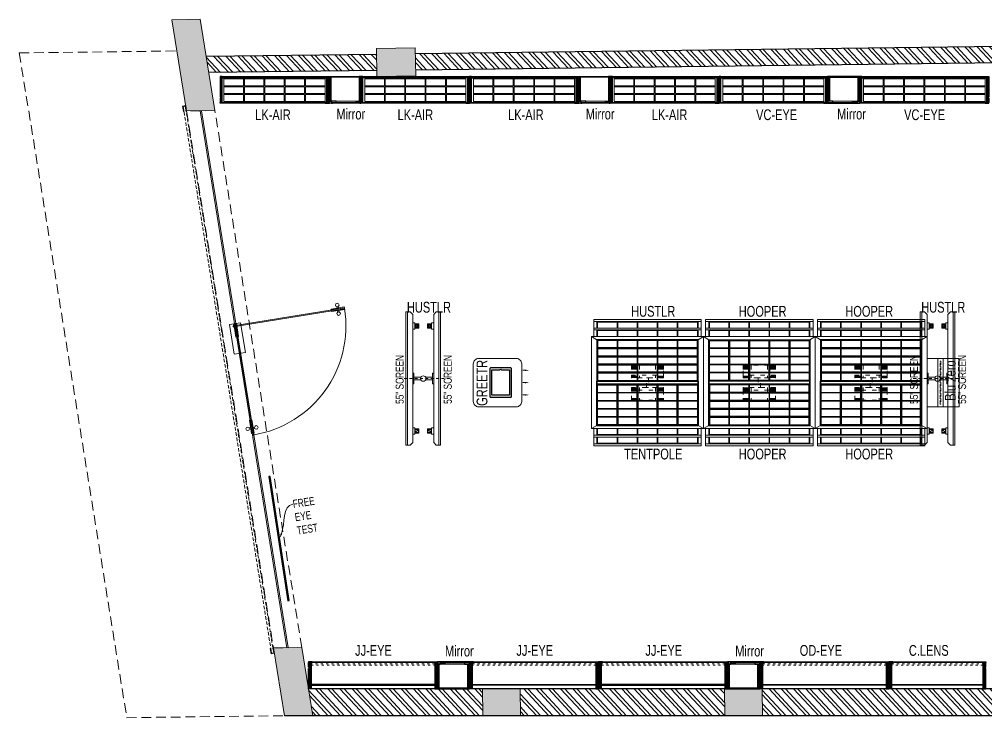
# Model space of a CAD drawing. Header units: feet. Extents: x 3470104 to 3486666, y -5473299 to -5466804.
# Drawn here: x 3470104 to 3479093, y -5473299 to -5466804 of the extents above; entities that cross this region are included whole.
import ezdxf
from ezdxf import colors
from ezdxf.entities.mleader import LeaderData, LeaderLine
from ezdxf.math import Vec2, Vec3

# ---------------------------------------------------------------- set-up
doc = ezdxf.new("R2010")
doc.units = ezdxf.units.FT
doc.header["$LTSCALE"] = 33
doc.header["$MEASUREMENT"] = 0
for name, pattern in [('a_p6_plan_L18$0$HIDDEN', [0.375, 0.25, -0.125]), ('ACAD_ISO03W100', [30, 12, -18]), ('D10_DASHED', [0.75, 0.5, -0.25]), ('DASHDOT2', [0.5, 0.25, -0.125, 0, -0.125]), ('HIDDENX2', [0.75, 0.5, -0.25])]:
    doc.linetypes.add(name, pattern=pattern)
for name, color, linetype, lineweight in [('A-Glazing', 4, 'Continuous', 20), ('A-shutter', 8, 'Continuous', 18), ('beam', 90, 'Continuous', 9), ('Column', 243, 'Continuous', 9), ('Glazing', 141, 'Continuous', 15), ('LENS-DIM', 252, 'Continuous', 5), ('LENS-FURNITURE', 13, 'Continuous', 9), ('LENS-TEXT', 31, 'Continuous', 5), ('LENS_DIMENSION', 193, 'Continuous', 0), ('LENS_TEXT', 31, 'Continuous', 5), ('LK-EQPMT', 3, 'Continuous', 18), ('LK-FF&E FLOOR', 1, 'Continuous', 9), ('LK-FF&E WALL', 1, 'Continuous', 9), ('LK-IT', 3, 'Continuous', 18), ('LN-ELEVATION-1', 81, 'Continuous', 25), ('LN-ELEVATION-2', 103, 'Continuous', 20), ('LN-ELEVATION-3', 125, 'Continuous', 18), ('LN-ELEVATION-4', 145, 'Continuous', 13), ('LN-ELEVATION-5', 167, 'Continuous', 5), ('LN-HATCH', 251, 'Continuous', 0), ('PLANO-TXT', 252, 'Continuous', 5), ('rolling shutter', 1, 'Continuous', 5)]:
    doc.layers.add(name, color=color, linetype=linetype, lineweight=lineweight)
doc.layers.add('A-WALL', color=1, linetype='Continuous')
doc.styles.add('LK TXT', font='GILC____.TTF', dxfattribs={"height": 100})
doc.styles.get("Standard").update_dxf_attribs({"font": 'GILC____.TTF'})
pattern_1 = [(313.1105193, (-2966736.33, 5457578.26), (60.7755651, 56.8937008), []), (313.1105193, (-2966737.62, 5457539.035), (60.7755651, 56.8937008), [])]
pattern_2 = [(45, (7858558.917, 3503823.203), (-4.4901280605, 4.4901280605), [])]
pattern_3 = [(45, (4209746.0415, 1706864.74), (-4.4901280605, 4.4901280605), [])]
pattern_4 = [(45, (4210046.0415, 1706864.74), (-4.4901280605, 4.4901280605), [])]
pattern_5 = [(45, (7858054.0837, 3504049.203), (-4.4901280605, 4.4901280605), [])]

# ---------------------------------------------------------------- blocks, each defined once
blk = doc.blocks.new('*U43')
at = {"layer": 'A-shutter', "color": 5, "ltscale": 10}
for points in [[(41039016.6, -1561539.2), (41039016.6, -1561544.2), (41038971.6, -1561544.2), (41038971.6, -1561564.2), (41039016.6, -1561564.2), (41039016.6, -1561569.2), (41038966.6, -1561569.2), (41038966.6, -1561539.2)], [(41044076.6, -1561539.2), (41044076.6, -1561544.2), (41044121.6, -1561544.2), (41044121.6, -1561564.2), (41044076.6, -1561564.2), (41044076.6, -1561569.2), (41044126.6, -1561569.2), (41044126.6, -1561539.2)]]:
    blk.add_lwpolyline(points, close=True, dxfattribs=at)
at = {"layer": 'A-shutter', "color": 5, "linetype": 'HIDDENX2', "ltscale": 2}
blk.add_lwpolyline([(41038971.6, -1561544.2), (41038971.6, -1561564.2), (41044121.6, -1561564.2), (41044121.6, -1561544.2)], close=True, dxfattribs=at)
blk = doc.blocks.new('A$C8114a132')
at = {"layer": 'Column'}
h = blk.add_hatch(color=8, dxfattribs=at)
h.dxf.hatch_style = 1
h.paths.add_polyline_path([(4661.8, -6164.8), (4658.7, -5914.8), (4308.6, -5914.8), (4311.7, -6164.8)])
h.paths.add_polyline_path([(6911.9, -6164.8), (6908.8, -5914.8), (6558.8, -5914.8), (6561.9, -6164.8)])
h.paths.add_polyline_path([(9902.2, -6164.8), (9899.1, -5914.8), (9549, -5914.8), (9552.2, -6164.8)])
h.paths.add_polyline_path([(9976.2, -135.9), (9973, 124.1), (9133.1, 113.7), (9136.3, -146.3)])
h.paths.add_polyline_path([(13352.4, -6164.8), (13349.3, -5914.8), (12999.3, -5914.8), (13002.4, -6164.8)])
h.paths.add_polyline_path([(16485.7, -50.2), (16482.4, 209.8), (15892.5, 197.8), (15895.8, -62.2)])
h.paths.add_polyline_path([(3686.7, -214.1), (3683.5, 45.8), (3323.5, 41.4), (3326.7, -218.6)])
h.paths.add_polyline_path([(1819, -536.6), (1681.7, 312.4), (1418.8, 309.1), (1556.1, -539.8)])
h.paths.add_polyline_path([(2729.1, -6164.8), (2626.4, -5529.8), (2363.8, -5534.9), (2465.7, -6164.8)])
at = {"layer": 'LN-HATCH'}
h = blk.add_hatch(dxfattribs=at)
h.set_pattern_fill('ANSI32', color=256, scale=222, angle=268.11052)
h.set_pattern_definition(pattern_1)
h.paths.add_polyline_path([(3326.1, -163.6), (3324.2, -13.6), (1737.6, -33.4), (1761.8, -183.1)])
h.paths.add_polyline_path([(9135.6, -91.3), (9133.7, 58.7), (3684.2, -9.2), (3686, -159.1)])
h.paths.add_polyline_path([(15895.1, -7.2), (15893.2, 142.8), (9973.7, 69.1), (9975.5, -80.9)])
h = blk.add_hatch(dxfattribs=at)
h.set_pattern_fill('ANSI32', color=256, scale=222, angle=268.11052)
h.set_pattern_definition(pattern_1)
h.paths.add_polyline_path([(4311.7, -6164.8), (4308.6, -5914.8), (2688.6, -5914.8), (2729.1, -6164.8)])
h.paths.add_polyline_path([(6561.9, -6164.8), (6558.8, -5914.8), (4658.7, -5914.8), (4661.8, -6164.8)])
h.paths.add_polyline_path([(9552.2, -6164.8), (9549, -5914.8), (6908.8, -5914.8), (6911.9, -6164.8)])
h.paths.add_polyline_path([(13002.4, -6164.8), (12999.3, -5914.8), (11567.7, -5914.8), (10742.7, -5925.1), (10742.6, -5914.8), (9899.1, -5914.8), (9902.2, -6164.8)])
h.paths.add_polyline_path([(16237.6, -205.3), (16487.5, -200.2), (16485.7, -50.2), (16235.7, -55.3)])
h.paths.add_polyline_path([(16500, -1200.1), (16250, -1205.2), (16308.6, -5914.8), (13349.3, -5914.8), (13352.4, -6164.8), (16561.8, -6164.8)])
at = {"layer": 'A-WALL'}
for p, q in [((9133.7, 58.7), (3684.2, -9.2)), ((3324.2, -13.6), (1737.6, -33.4)), ((3326.1, -163.6), (1761.8, -183.1)), ((9135.6, -91.3), (3686, -159.1)), ((16308.6, -5914.8), (2688.6, -5914.8)), ((16561.8, -6164.8), (2465.7, -6164.8))]:
    blk.add_line(p, q, dxfattribs=at)
at = {"layer": 'beam', "linetype": 'a_p6_plan_L18$0$HIDDEN', "lineweight": 5, "ltscale": 11}
for p, q in [((0, 0), (1465.9, 18.2)), ((0, 0), (999.8, -6183.1)), ((999.8, -6183.1), (2465.7, -6164.8))]:
    blk.add_line(p, q, dxfattribs=at)
blk.add_lwpolyline([(2626.4, -5529.8), (1819, -536.6), (1556.1, -539.8), (2363.8, -5534.9)], close=True, dxfattribs=at)
at = {"layer": 'Column'}
for p, q in [((1418.8, 309.1), (1681.7, 312.4)), ((1418.8, 309.1), (1556.1, -539.8)), ((1681.7, 312.4), (1819, -536.6)), ((3323.5, 41.4), (3683.5, 45.8)), ((3323.5, 41.4), (3326.7, -218.6)), ((3683.5, 45.8), (3686.7, -214.1)), ((3686.7, -214.1), (3326.7, -218.6)), ((1556.1, -539.8), (1819, -536.6)), ((2626.4, -5529.8), (2363.8, -5534.9)), ((2465.7, -6164.8), (2363.8, -5534.9)), ((2729.1, -6164.8), (2626.4, -5529.8)), ((4308.6, -5914.8), (4311.7, -6164.8)), ((4658.7, -5914.8), (4661.7, -6160.5)), ((6558.8, -5914.8), (6561.9, -6164.8)), ((6908.8, -5914.8), (6911.9, -6164.8))]:
    blk.add_line(p, q, dxfattribs=at)
at = {"layer": 'rolling shutter', "color": 2, "rotation": 279.1851896454997}
blk.add_blockref('*U43', (-5007822.2, 40761518.7), dxfattribs=at)
blk = doc.blocks.new('MIRROR')
at = {"layer": 'LN-HATCH', "ltscale": 0.5}
h = blk.add_hatch(dxfattribs=at)
h.set_pattern_fill('ANSI31', color=256, scale=2)
h.set_pattern_definition([(45, (4060433.7416, 1708720.787), (-4.4901280605, 4.4901280605), [])])
h.paths.add_polyline_path([(212.9, 101.3), (230.9, 101.3), (230.9, -127.7), (212.9, -127.7)])
h.paths.add_polyline_path([(230.9, 95.3), (494.9, 95.3), (494.9, 101.3), (230.9, 101.3)])
h.paths.add_polyline_path([(512.9, 101.3), (494.9, 101.3), (494.9, -127.7), (512.9, -127.7)])
at = {"layer": 'Defpoints'}
blk.add_lwpolyline([(512.9, 101.3), (212.9, 101.3), (212.9, -148.7), (512.9, -148.7)], close=True, dxfattribs=at)
at = {"layer": 'LN-ELEVATION-1'}
for points in [[(212.9, 101.3), (230.9, 101.3), (230.9, -127.7), (212.9, -127.7)], [(230.9, 95.3), (494.9, 95.3), (494.9, 101.3), (230.9, 101.3)], [(512.9, 101.3), (494.9, 101.3), (494.9, -127.7), (512.9, -127.7)], [(259.9, -141.7), (259.9, -127.7), (214.9, -127.7), (214.9, -148.7), (223.9, -148.7), (223.9, -147.2), (216.4, -147.2), (216.4, -141.7)], [(442.9, -141.7), (442.9, -127.7), (487.9, -127.7), (487.9, -148.7), (478.9, -148.7), (478.9, -147.2), (486.4, -147.2), (486.4, -141.7)], [(504.9, -148.7), (504.9, -147.2), (509.4, -147.2), (509.4, -129.2), (487.9, -129.2), (487.9, -127.7), (510.9, -127.7), (510.9, -148.7)]]:
    blk.add_lwpolyline(points, close=True, dxfattribs=at)
at = {"layer": 'LN-ELEVATION-2', "color": 4, "lineweight": 0}
blk.add_lwpolyline([(216.4, -141.7), (486.4, -141.7), (486.4, -147.2), (216.4, -147.2)], close=True, dxfattribs=at)
at = {"layer": 'LN-ELEVATION-2'}
blk.add_lwpolyline([(259.9, -141.7), (442.9, -141.7), (442.9, -127.7), (259.9, -127.7)], close=True, dxfattribs=at)
at = {"layer": 'LN-ELEVATION-4', "ltscale": 0.5}
blk.add_line((478.9, -148.7), (223.9, -148.7), dxfattribs=at)
blk = doc.blocks.new('VC HD 1010')
at = {"layer": 'LN-HATCH', "ltscale": 0.5}
h = blk.add_hatch(dxfattribs=at)
h.set_pattern_fill('ANSI31', color=256, scale=2)
h.set_pattern_definition([(45, (3761554.586, 1795022.936), (-4.490128061, 4.490128061), [])])
h.paths.add_polyline_path([(-505.2, 24), (-505.2, -166), (-499.2, -166), (-499.2, -176), (-505.2, -176), (-505.2, -220), (-487.2, -220), (-487.2, 24)])
h = blk.add_hatch(dxfattribs=at)
h.set_pattern_fill('ANSI31', color=256, scale=2)
h.set_pattern_definition(pattern_2)
h.paths.add_polyline_path([(504.8, 24), (504.8, -166), (498.8, -166), (498.8, -176), (504.8, -176), (504.8, -220), (486.8, -220), (486.8, 24)])
h = blk.add_hatch(dxfattribs=at)
h.set_pattern_fill('ANSI31', color=256, scale=2)
h.set_pattern_definition([(45, (7858741.917, 3503823.203), (-4.4901280605, 4.4901280605), [])])
h.paths.add_polyline_path([(-470.2, -220), (-470.2, -226), (-505.2, -226), (-505.2, -220)])
h = blk.add_hatch(dxfattribs=at)
h.set_pattern_fill('ANSI31', color=256, scale=2)
h.set_pattern_definition(pattern_2)
h.paths.add_polyline_path([(476.8, -220), (476.8, -226), (511.8, -226), (511.8, -220)])
at = {"layer": 'LN-ELEVATION-1', "ltscale": 0.5}
for points in [[(-505.2, 24), (-505.2, -166), (-499.2, -166), (-499.2, -176), (-505.2, -176), (-505.2, -220), (-487.2, -220), (-487.2, 24)], [(486.8, 12), (-487.2, 12), (-487.2, 18), (486.8, 18)], [(504.8, 24), (504.8, -166), (498.8, -166), (498.8, -176), (504.8, -176), (504.8, -220), (486.8, -220), (486.8, 24)], [(-470.2, -220), (-470.2, -226), (-505.2, -226), (-505.2, -220)], [(469.8, -220), (469.8, -226), (504.8, -226), (504.8, -220)]]:
    blk.add_lwpolyline(points, close=True, dxfattribs=at)
at = {"layer": 'LN-ELEVATION-2', "ltscale": 0.5}
blk.add_lwpolyline([(470.2, 0), (-470.2, 0), (-470.2, -208), (470.2, -208)], close=True, dxfattribs=at)
at = {"layer": 'LN-ELEVATION-3', "ltscale": 0.5}
for p, q in [((-487.2, 24), (486.8, 24)), ((-470.2, -220), (469.8, -220)), ((469.8, -226), (-470.2, -226))]:
    blk.add_line(p, q, dxfattribs=at)
for points in [[(-470.2, 0), (-288.5, 0), (-288.5, -64), (-470.2, -64)], [(-280.5, 0), (-98.8, 0), (-98.8, -64), (-280.5, -64)], [(-90.8, 0), (90.8, 0), (90.8, -64), (-90.8, -64)], [(98.8, 0), (280.5, 0), (280.5, -64), (98.8, -64)], [(288.5, 0), (470.2, 0), (470.2, -64), (288.5, -64)], [(-470.2, -136), (-288.5, -136), (-288.5, -72), (-470.2, -72)], [(-280.5, -72), (-98.8, -72), (-98.8, -136), (-280.5, -136)], [(-90.8, -72), (90.8, -72), (90.8, -136), (-90.8, -136)], [(98.8, -72), (280.5, -72), (280.5, -136), (98.8, -136)], [(288.5, -72), (470.2, -72), (470.2, -136), (288.5, -136)], [(-470.2, -144), (-288.5, -144), (-288.5, -208), (-470.2, -208)], [(-280.5, -144), (-98.8, -144), (-98.8, -208), (-280.5, -208)], [(-90.8, -144), (90.8, -144), (90.8, -208), (-90.8, -208)], [(98.8, -144), (280.5, -144), (280.5, -208), (98.8, -208)], [(288.5, -144), (470.2, -144), (470.2, -208), (288.5, -208)]]:
    blk.add_lwpolyline(points, close=True, dxfattribs=at)
blk = doc.blocks.new('JJ SH 1200')
at = {"layer": 'LN-HATCH', "ltscale": 0.5}
h = blk.add_hatch(dxfattribs=at)
h.set_pattern_fill('ANSI31', color=256, scale=2)
h.set_pattern_definition([(45, (4097187.331, 1708800.267), (-4.4901280605, 4.4901280605), [])])
h.paths.add_polyline_path([(792.1, 220), (792.1, 30), (786.1, 30), (786.1, 20), (792.1, 20), (792.1, -24), (767.1, -24), (767.1, 220)])
h.paths.add_polyline_path([(-382.9, 180), (767.1, 180), (767.1, 186), (-382.9, 186)])
h.paths.add_polyline_path([(757.1, -24), (757.1, -30), (792.1, -30), (792.1, -24)])
h.paths.add_polyline_path([(-407.9, 220), (-407.9, 30), (-401.9, 30), (-401.9, 20), (-407.9, 20), (-407.9, -24), (-382.9, -24), (-382.9, 220)])
h.paths.add_polyline_path([(-372.9, -24), (-372.9, -30), (-407.9, -30), (-407.9, -24)])
at = {"layer": 'LN-ELEVATION-1', "ltscale": 0.5}
for points in [[(-407.9, 220), (-407.9, 30), (-401.9, 30), (-401.9, 20), (-407.9, 20), (-407.9, -24), (-382.9, -24), (-382.9, 220)], [(-382.9, 180), (767.1, 180), (767.1, 186), (-382.9, 186)], [(792.1, 220), (792.1, 30), (786.1, 30), (786.1, 20), (792.1, 20), (792.1, -24), (767.1, -24), (767.1, 220)], [(-372.9, -24), (-372.9, -30), (-407.9, -30), (-407.9, -24)], [(757.1, -24), (757.1, -30), (792.1, -30), (792.1, -24)]]:
    blk.add_lwpolyline(points, close=True, dxfattribs=at)
at = {"layer": 'LN-ELEVATION-3', "ltscale": 0.5}
for p, q in [((767.1, 220), (-382.9, 220)), ((757.1, -24), (-372.9, -24)), ((-372.9, -30), (757.1, -30))]:
    blk.add_line(p, q, dxfattribs=at)
at = {"layer": 'LN-ELEVATION-4', "linetype": 'ACAD_ISO03W100', "ltscale": 0.05}
blk.add_lwpolyline([(767.1, 0), (-382.9, 0), (-382.9, -12), (767.1, -12)], close=True, dxfattribs=at)
blk = doc.blocks.new('CLENS 900')
at = {"layer": 'LN-HATCH', "ltscale": 0.5}
h = blk.add_hatch(dxfattribs=at)
h.set_pattern_fill('ANSI31', color=256, scale=50)
h.set_pattern_definition([(45, (911.795, 250), (-4.419417, 4.419417), [])])
h.paths.add_polyline_path([(0, 250), (0, 60), (6, 60), (6, 50), (0, 50), (0, 6), (25, 6), (25, 250)])
h = blk.add_hatch(dxfattribs=at)
h.set_pattern_fill('ANSI31', color=256, scale=2)
h.set_pattern_definition(pattern_4)
h.paths.add_polyline_path([(875, 210), (25, 210), (25, 216), (875, 216)])
h = blk.add_hatch(dxfattribs=at)
h.set_pattern_fill('ANSI31', color=256, scale=2)
h.set_pattern_definition(pattern_3)
h.paths.add_polyline_path([(900, 250), (900, 60), (894, 60), (894, 50), (900, 50), (900, 6), (875, 6), (875, 250)])
h = blk.add_hatch(dxfattribs=at)
h.set_pattern_fill('ANSI31', color=256, scale=2)
h.set_pattern_definition(pattern_4)
h.paths.add_polyline_path([(35, 6), (35, 0), (0, 0), (0, 6)])
h = blk.add_hatch(dxfattribs=at)
h.set_pattern_fill('ANSI31', color=256, scale=2)
h.set_pattern_definition(pattern_3)
h.paths.add_polyline_path([(865, 6), (865, 0), (900, 0), (900, 6)])
at = {"layer": 'LN-ELEVATION-1', "ltscale": 0.5}
for points in [[(0, 250), (0, 60), (6, 60), (6, 50), (0, 50), (0, 6), (25, 6), (25, 250)], [(875, 210), (25, 210), (25, 216), (875, 216)], [(900, 250), (900, 60), (894, 60), (894, 50), (900, 50), (900, 6), (875, 6), (875, 250)], [(35, 6), (35, 0), (0, 0), (0, 6)], [(865, 6), (865, 0), (900, 0), (900, 6)]]:
    blk.add_lwpolyline(points, close=True, dxfattribs=at)
at = {"layer": 'LN-ELEVATION-3', "ltscale": 0.5}
for p, q in [((25, 250), (875, 250)), ((35, 6), (865, 6)), ((865, 0), (35, 0))]:
    blk.add_line(p, q, dxfattribs=at)
at = {"layer": 'LN-ELEVATION-4', "linetype": 'ACAD_ISO03W100', "ltscale": 0.05}
blk.add_lwpolyline([(25, 30), (875, 30), (875, 18), (25, 18)], close=True, dxfattribs=at)
blk = doc.blocks.new('VC HD 1200')
at = {"layer": 'LN-HATCH', "ltscale": 0.5}
h = blk.add_hatch(dxfattribs=at)
h.set_pattern_fill('ANSI31', color=256, scale=2)
h.set_pattern_definition([(45, (3760859.753, 1795248.936), (-4.490128061, 4.490128061), [])])
h.paths.add_polyline_path([(-1200, 250), (-1200, 60), (-1194, 60), (-1194, 50), (-1200, 50), (-1200, 6), (-1182, 6), (-1182, 250)])
h = blk.add_hatch(dxfattribs=at)
h.set_pattern_fill('ANSI31', color=256, scale=2)
h.set_pattern_definition(pattern_5)
h.paths.add_polyline_path([(0, 250), (0, 60), (-6, 60), (-6, 50), (0, 50), (0, 6), (-18, 6), (-18, 250)])
h = blk.add_hatch(dxfattribs=at)
h.set_pattern_fill('ANSI31', color=256, scale=2)
h.set_pattern_definition([(45, (7858047.0837, 3504049.203), (-4.4901280605, 4.4901280605), [])])
h.paths.add_polyline_path([(-1165, 6), (-1165, 0), (-1200, 0), (-1200, 6)])
h = blk.add_hatch(dxfattribs=at)
h.set_pattern_fill('ANSI31', color=256, scale=2)
h.set_pattern_definition(pattern_5)
h.paths.add_polyline_path([(-28, 6), (-28, 0), (0, 0), (0, 6)])
at = {"layer": 'LN-ELEVATION-1', "ltscale": 0.5}
for points in [[(-1200, 250), (-1200, 60), (-1194, 60), (-1194, 50), (-1200, 50), (-1200, 6), (-1182, 6), (-1182, 250)], [(-18, 238), (-1182, 238), (-1182, 244), (-18, 244)], [(0, 250), (0, 60), (-6, 60), (-6, 50), (0, 50), (0, 6), (-18, 6), (-18, 250)], [(-1165, 6), (-1165, 0), (-1200, 0), (-1200, 6)], [(-35, 6), (-35, 0), (0, 0), (0, 6)]]:
    blk.add_lwpolyline(points, close=True, dxfattribs=at)
at = {"layer": 'LN-ELEVATION-3', "ltscale": 0.5}
for p, q in [((-1182, 250), (-18, 250)), ((-1165, 6), (-35, 6)), ((-35, 0), (-1165, 0))]:
    blk.add_line(p, q, dxfattribs=at)
for points in [[(-1165, 226), (-35, 226), (-35, 18), (-1165, 18)], [(-1165, 226), (-983.3, 226), (-983.3, 162), (-1165, 162)], [(-975.3, 226), (-793.7, 226), (-793.7, 162), (-975.3, 162)], [(-785.7, 226), (-604, 226), (-604, 162), (-785.7, 162)], [(-596, 226), (-414.3, 226), (-414.3, 162), (-596, 162)], [(-406.3, 226), (-224.7, 226), (-224.7, 162), (-406.3, 162)], [(-216.7, 226), (-35, 226), (-35, 162), (-216.7, 162)], [(-1165, 90), (-983.3, 90), (-983.3, 154), (-1165, 154)], [(-975.3, 154), (-793.7, 154), (-793.7, 90), (-975.3, 90)], [(-785.7, 154), (-604, 154), (-604, 90), (-785.7, 90)], [(-596, 154), (-414.3, 154), (-414.3, 90), (-596, 90)], [(-406.3, 154), (-224.7, 154), (-224.7, 90), (-406.3, 90)], [(-216.7, 154), (-35, 154), (-35, 90), (-216.7, 90)], [(-1165, 82), (-983.3, 82), (-983.3, 18), (-1165, 18)], [(-975.3, 82), (-793.7, 82), (-793.7, 18), (-975.3, 18)], [(-785.7, 82), (-604, 82), (-604, 18), (-785.7, 18)], [(-596, 82), (-414.3, 82), (-414.3, 18), (-596, 18)], [(-406.3, 82), (-224.7, 82), (-224.7, 18), (-406.3, 18)], [(-216.7, 82), (-35, 82), (-35, 18), (-216.7, 18)]]:
    blk.add_lwpolyline(points, close=True, dxfattribs=at)
blk = doc.blocks.new('ffgd')
at = {"layer": 'LN-ELEVATION-4', "linetype": 'ACAD_ISO03W100', "ltscale": 0.1}
blk.add_lwpolyline([(0, 47.3), (0, -41.5), (-20, -41.5), (-20, 47.3)], close=True, dxfattribs=at)
at = {"layer": 'LN-ELEVATION-5', "linetype": 'ACAD_ISO03W100', "ltscale": 0.1}
for p, q in [((-159.9, 165.7), (-159.9, 47.3)), ((-159.7, 165.7), (-159.7, 47.3)), ((-159.4, 165.7), (-159.4, 47.3)), ((-159, 165.7), (-159, 47.3)), ((-158.5, 165.7), (-158.5, 47.3)), ((-157.9, 165.7), (-157.9, 47.3)), ((-157.1, 165.7), (-157.1, 47.3)), ((-156.1, 165.7), (-156.1, 47.3)), ((-154.1, 165.7), (-154.1, 47.3)), ((-151.1, 165.7), (-151.1, 47.3)), ((-146.1, 165.7), (-146.1, 47.3)), ((-141.1, 165.7), (-141.1, 47.3)), ((-135.1, 165.7), (-135.1, 47.3)), ((-128.1, 165.7), (-128.1, 47.3)), ((-120.1, 165.7), (-120.1, 47.3)), ((-111.1, 165.7), (-111.1, 47.3)), ((-102.1, 165.7), (-102.1, 47.3)), ((-85, 165.7), (-85, 47.3)), ((65, 165.7), (65, 47.3)), ((82.1, 165.7), (82.1, 47.3)), ((91.1, 165.7), (91.1, 47.3)), ((100.1, 165.7), (100.1, 47.3)), ((108.1, 165.7), (108.1, 47.3)), ((115.1, 165.7), (115.1, 47.3)), ((121.1, 165.7), (121.1, 47.3)), ((126.1, 165.7), (126.1, 47.3)), ((131.1, 165.7), (131.1, 47.3)), ((134.1, 165.7), (134.1, 47.3)), ((136.1, 165.7), (136.1, 47.3)), ((137.1, 165.7), (137.1, 47.3)), ((137.9, 165.7), (137.9, 47.3)), ((138.5, 165.7), (138.5, 47.3)), ((139, 165.7), (139, 47.3)), ((139.4, 165.7), (139.4, 47.3)), ((139.7, 165.7), (139.7, 47.3)), ((139.9, 165.7), (139.9, 47.3)), ((-159.9, -41.5), (-159.9, -159.9)), ((-159.7, -41.5), (-159.7, -159.9)), ((-159.4, -41.5), (-159.4, -159.9)), ((-159, -41.5), (-159, -159.9)), ((-158.5, -41.5), (-158.5, -159.9)), ((-157.9, -41.5), (-157.9, -159.9)), ((-157.1, -41.5), (-157.1, -159.9)), ((-156.1, -41.5), (-156.1, -159.9)), ((-154.1, -41.5), (-154.1, -159.9)), ((-151.1, -41.5), (-151.1, -159.9)), ((-146.1, -41.5), (-146.1, -159.9)), ((-141.1, -41.5), (-141.1, -159.9)), ((-135.1, -41.5), (-135.1, -159.9)), ((-128.1, -41.5), (-128.1, -159.9)), ((-120.1, -41.5), (-120.1, -159.9)), ((-111.1, -41.5), (-111.1, -159.9)), ((-102.1, -41.5), (-102.1, -159.9)), ((-85, -41.5), (-85, -159.9)), ((65, -41.5), (65, -159.9)), ((82.1, -41.5), (82.1, -159.9)), ((91.1, -41.5), (91.1, -159.9)), ((100.1, -41.5), (100.1, -159.9)), ((108.1, -41.5), (108.1, -159.9)), ((115.1, -41.5), (115.1, -159.9)), ((121.1, -41.5), (121.1, -159.9)), ((126.1, -41.5), (126.1, -159.9)), ((131.1, -41.5), (131.1, -159.9)), ((134.1, -41.5), (134.1, -159.9)), ((136.1, -41.5), (136.1, -159.9)), ((137.1, -41.5), (137.1, -159.9)), ((137.9, -41.5), (137.9, -159.9)), ((138.5, -41.5), (138.5, -159.9)), ((139, -41.5), (139, -159.9)), ((139.4, -41.5), (139.4, -159.9)), ((139.7, -41.5), (139.7, -159.9)), ((139.9, -41.5), (139.9, -159.9))]:
    blk.add_line(p, q, dxfattribs=at)
for points in [[(140, 73), (140, 165.7), (-160, 165.7), (-160, 73)], [(140, -67.1), (140, -159.9), (-160, -159.9), (-160, -67.1)]]:
    blk.add_lwpolyline(points, dxfattribs=at)
for points in [[(140, 73), (140, 47.3), (-160, 47.3), (-160, 73)], [(140, -41.5), (140, -67.1), (-160, -67.1), (-160, -41.5)]]:
    blk.add_lwpolyline(points, close=True, dxfattribs=at)
blk = doc.blocks.new('EURO 1040 x 1175')
at = {"layer": 'LN-ELEVATION-1'}
for points in [[(-470, -327.4), (470, -327.4), (470, 467.6), (-470, 467.6)], [(-470, 85.1), (470, 85.1), (470, 467.6), (-470, 467.6)], [(-283.2, 85.1), (-277.2, 85.1), (-277.2, 467.6), (-283.2, 467.6)], [(-96.4, 85.1), (-90.4, 85.1), (-90.4, 467.6), (-96.4, 467.6)], [(90.4, 85.1), (96.4, 85.1), (96.4, 467.6), (90.4, 467.6)], [(277.2, 85.1), (283.2, 85.1), (283.2, 467.6), (277.2, 467.6)], [(-470, 386.6), (-283.2, 386.6), (-283.2, 392.6), (-470, 392.6)], [(-277.2, 386.6), (-96.4, 386.6), (-96.4, 392.6), (-277.2, 392.6)], [(-90.4, 386.6), (90.4, 386.6), (90.4, 392.6), (-90.4, 392.6)], [(96.4, 386.6), (277.2, 386.6), (277.2, 392.6), (96.4, 392.6)], [(283.2, 386.6), (470, 386.6), (470, 392.6), (283.2, 392.6)], [(-470, 311.2), (-283.2, 311.2), (-283.2, 317.2), (-470, 317.2)], [(-277.2, 311.2), (-96.4, 311.2), (-96.4, 317.2), (-277.2, 317.2)], [(-90.4, 311.2), (90.4, 311.2), (90.4, 317.2), (-90.4, 317.2)], [(96.4, 311.2), (277.2, 311.2), (277.2, 317.2), (96.4, 317.2)], [(283.2, 311.2), (470, 311.2), (470, 317.2), (283.2, 317.2)], [(-470, 235.8), (-283.2, 235.8), (-283.2, 241.8), (-470, 241.8)], [(-277.2, 235.8), (-96.4, 235.8), (-96.4, 241.8), (-277.2, 241.8)], [(-90.4, 235.8), (90.4, 235.8), (90.4, 241.8), (-90.4, 241.8)], [(96.4, 235.8), (277.2, 235.8), (277.2, 241.8), (96.4, 241.8)], [(283.2, 235.8), (470, 235.8), (470, 241.8), (283.2, 241.8)], [(-470, 160.4), (-283.2, 160.4), (-283.2, 166.4), (-470, 166.4)], [(-277.2, 160.4), (-96.4, 160.4), (-96.4, 166.4), (-277.2, 166.4)], [(-90.4, 160.4), (90.4, 160.4), (90.4, 166.4), (-90.4, 166.4)], [(96.4, 160.4), (277.2, 160.4), (277.2, 166.4), (96.4, 166.4)], [(283.2, 160.4), (470, 160.4), (470, 166.4), (283.2, 166.4)], [(-470, 85.1), (470, 85.1), (470, 55.1), (-470, 55.1)], [(-470, 55.1), (470, 55.1), (470, -327.4), (-470, -327.4)], [(-283.2, 55.1), (-277.2, 55.1), (-277.2, -327.4), (-283.2, -327.4)], [(-96.4, 55.1), (-90.4, 55.1), (-90.4, -327.4), (-96.4, -327.4)], [(90.4, 55.1), (96.4, 55.1), (96.4, -327.4), (90.4, -327.4)], [(277.2, 55.1), (283.2, 55.1), (283.2, -327.4), (277.2, -327.4)], [(-470, -20.3), (-283.2, -20.3), (-283.2, -26.3), (-470, -26.3)], [(-277.2, -20.3), (-96.4, -20.3), (-96.4, -26.3), (-277.2, -26.3)], [(-90.4, -20.3), (90.4, -20.3), (90.4, -26.3), (-90.4, -26.3)], [(96.4, -20.3), (277.2, -20.3), (277.2, -26.3), (96.4, -26.3)], [(283.2, -20.3), (470, -20.3), (470, -26.3), (283.2, -26.3)], [(-470, -95.7), (-283.2, -95.7), (-283.2, -101.7), (-470, -101.7)], [(-470, -171.1), (-283.2, -171.1), (-283.2, -177.1), (-470, -177.1)], [(-277.2, -95.7), (-96.4, -95.7), (-96.4, -101.7), (-277.2, -101.7)], [(-277.2, -171.1), (-96.4, -171.1), (-96.4, -177.1), (-277.2, -177.1)], [(-90.4, -95.7), (90.4, -95.7), (90.4, -101.7), (-90.4, -101.7)], [(-90.4, -171.1), (90.4, -171.1), (90.4, -177.1), (-90.4, -177.1)], [(96.4, -95.7), (277.2, -95.7), (277.2, -101.7), (96.4, -101.7)], [(96.4, -171.1), (277.2, -171.1), (277.2, -177.1), (96.4, -177.1)], [(283.2, -95.7), (470, -95.7), (470, -101.7), (283.2, -101.7)], [(283.2, -171.1), (470, -171.1), (470, -177.1), (283.2, -177.1)], [(-470, -246.4), (-283.2, -246.4), (-283.2, -252.4), (-470, -252.4)], [(-277.2, -246.4), (-96.4, -246.4), (-96.4, -252.4), (-277.2, -252.4)], [(-90.4, -246.4), (90.4, -246.4), (90.4, -252.4), (-90.4, -252.4)], [(96.4, -246.4), (277.2, -246.4), (277.2, -252.4), (96.4, -252.4)], [(283.2, -246.4), (470, -246.4), (470, -252.4), (283.2, -252.4)]]:
    blk.add_lwpolyline(points, close=True, dxfattribs=at)
for points in [[(-283.2, 461.6), (-464, 461.6), (-464, 317.2)], [(-96.4, 461.6), (-277.2, 461.6)], [(90.4, 461.6), (-90.4, 461.6)], [(277.2, 461.6), (96.4, 461.6)], [(464, 317.2), (464, 461.6), (283.2, 461.6)], [(-464, 311.2), (-464, 241.8)], [(464, 241.8), (464, 311.2)], [(-464, 235.8), (-464, 166.4)], [(464, 166.4), (464, 235.8)], [(-464, 160.4), (-464, 91.1), (-283.2, 91.1)], [(-277.2, 91.1), (-96.4, 91.1)], [(-90.4, 91.1), (90.4, 91.1)], [(96.4, 91.1), (277.2, 91.1)], [(283.2, 91.1), (464, 91.1), (464, 160.4)], [(-464, -20.3), (-464, 49.1), (-283.2, 49.1)], [(-277.2, 49.1), (-96.4, 49.1)], [(-90.4, 49.1), (90.4, 49.1)], [(96.4, 49.1), (277.2, 49.1)], [(283.2, 49.1), (464, 49.1), (464, -20.3)], [(-464, -95.7), (-464, -26.3)], [(464, -26.3), (464, -95.7)], [(-464, -171.1), (-464, -101.7)], [(-283.2, -321.4), (-464, -321.4), (-464, -177.1)], [(464, -177.1), (464, -321.4), (283.2, -321.4)], [(464, -101.7), (464, -171.1)], [(-96.4, -321.4), (-277.2, -321.4)], [(90.4, -321.4), (-90.4, -321.4)], [(277.2, -321.4), (96.4, -321.4)]]:
    blk.add_lwpolyline(points, dxfattribs=at)
at = {"layer": 'LN-ELEVATION-2'}
blk.add_lwpolyline([(-520, -357.4), (520, -357.4), (520, 497.6), (-520, 497.6)], close=True, dxfattribs=at)
for points in [[(-470, 467.6), (-520, 497.6)], [(470, 467.6), (520, 497.6)], [(-470, -327.4), (-520, -357.4)], [(470, -327.4), (520, -357.4)]]:
    blk.add_lwpolyline(points, dxfattribs=at)
at = {"layer": 'LN-ELEVATION-3'}
for points in [[(-500, 559.6), (500, 559.6), (500, 577.6), (-500, 577.6)], [(-500, 497.6), (-470, 497.6), (-470, 559.6), (-500, 559.6)], [(470, 497.6), (500, 497.6), (500, 559.6), (470, 559.6)], [(-500, -357.4), (-470, -357.4), (-470, -419.4), (-500, -419.4)], [(470, -357.4), (500, -357.4), (500, -419.4), (470, -419.4)], [(-500, -419.4), (500, -419.4), (500, -437.4), (-500, -437.4)]]:
    blk.add_lwpolyline(points, close=True, dxfattribs=at)
at = {"layer": 'LN-ELEVATION-4'}
for points in [[(-500, 639.6), (500, 639.6), (500, 657.6), (-500, 657.6)], [(-500, 577.6), (-470, 577.6), (-470, 639.6), (-500, 639.6)], [(470, 577.6), (500, 577.6), (500, 639.6), (470, 639.6)], [(-470, 497.6), (-464, 497.6), (-464, 559.6), (-470, 559.6)], [(-464, 553.6), (-283.2, 553.6), (-283.2, 559.6), (-464, 559.6)], [(-283.2, 497.6), (-277.2, 497.6), (-277.2, 559.6), (-283.2, 559.6)], [(-277.2, 553.6), (-96.4, 553.6), (-96.4, 559.6), (-277.2, 559.6)], [(-96.4, 497.6), (-90.4, 497.6), (-90.4, 559.6), (-96.4, 559.6)], [(-90.4, 553.6), (90.4, 553.6), (90.4, 559.6), (-90.4, 559.6)], [(90.4, 497.6), (96.4, 497.6), (96.4, 559.6), (90.4, 559.6)], [(96.4, 553.6), (277.2, 553.6), (277.2, 559.6), (96.4, 559.6)], [(277.2, 497.6), (283.2, 497.6), (283.2, 559.6), (277.2, 559.6)], [(283.2, 553.6), (464, 553.6), (464, 559.6), (283.2, 559.6)], [(464, 497.6), (470, 497.6), (470, 559.6), (464, 559.6)], [(-470, -357.4), (-464, -357.4), (-464, -419.4), (-470, -419.4)], [(-283.2, -357.4), (-277.2, -357.4), (-277.2, -419.4), (-283.2, -419.4)], [(-96.4, -357.4), (-90.4, -357.4), (-90.4, -419.4), (-96.4, -419.4)], [(90.4, -357.4), (96.4, -357.4), (96.4, -419.4), (90.4, -419.4)], [(277.2, -357.4), (283.2, -357.4), (283.2, -419.4), (277.2, -419.4)], [(464, -357.4), (470, -357.4), (470, -419.4), (464, -419.4)], [(-500, -437.4), (-470, -437.4), (-470, -499.4), (-500, -499.4)], [(-464, -413.4), (-283.2, -413.4), (-283.2, -419.4), (-464, -419.4)], [(-277.2, -413.4), (-96.4, -413.4), (-96.4, -419.4), (-277.2, -419.4)], [(-90.4, -413.4), (90.4, -413.4), (90.4, -419.4), (-90.4, -419.4)], [(96.4, -413.4), (277.2, -413.4), (277.2, -419.4), (96.4, -419.4)], [(283.2, -413.4), (464, -413.4), (464, -419.4), (283.2, -419.4)], [(470, -437.4), (500, -437.4), (500, -499.4), (470, -499.4)], [(-500, -499.4), (500, -499.4), (500, -517.4), (-500, -517.4)]]:
    blk.add_lwpolyline(points, close=True, dxfattribs=at)
at = {"layer": 'LN-ELEVATION-5'}
for points in [[(-470, 577.6), (-464, 577.6), (-464, 639.6), (-470, 639.6)], [(-464, 633.6), (-283.2, 633.6), (-283.2, 639.6), (-464, 639.6)], [(-283.2, 577.6), (-277.2, 577.6), (-277.2, 639.6), (-283.2, 639.6)], [(-277.2, 633.6), (-96.4, 633.6), (-96.4, 639.6), (-277.2, 639.6)], [(-96.4, 577.6), (-90.4, 577.6), (-90.4, 639.6), (-96.4, 639.6)], [(-90.4, 633.6), (90.4, 633.6), (90.4, 639.6), (-90.4, 639.6)], [(90.4, 577.6), (96.4, 577.6), (96.4, 639.6), (90.4, 639.6)], [(96.4, 633.6), (277.2, 633.6), (277.2, 639.6), (96.4, 639.6)], [(277.2, 577.6), (283.2, 577.6), (283.2, 639.6), (277.2, 639.6)], [(283.2, 633.6), (464, 633.6), (464, 639.6), (283.2, 639.6)], [(464, 577.6), (470, 577.6), (470, 639.6), (464, 639.6)], [(-470, -437.4), (-464, -437.4), (-464, -499.4), (-470, -499.4)], [(-283.2, -437.4), (-277.2, -437.4), (-277.2, -499.4), (-283.2, -499.4)], [(-96.4, -437.4), (-90.4, -437.4), (-90.4, -499.4), (-96.4, -499.4)], [(90.4, -437.4), (96.4, -437.4), (96.4, -499.4), (90.4, -499.4)], [(277.2, -437.4), (283.2, -437.4), (283.2, -499.4), (277.2, -499.4)], [(464, -437.4), (470, -437.4), (470, -499.4), (464, -499.4)], [(-464, -493.4), (-283.2, -493.4), (-283.2, -499.4), (-464, -499.4)], [(-277.2, -493.4), (-96.4, -493.4), (-96.4, -499.4), (-277.2, -499.4)], [(-90.4, -493.4), (90.4, -493.4), (90.4, -499.4), (-90.4, -499.4)], [(96.4, -493.4), (277.2, -493.4), (277.2, -499.4), (96.4, -499.4)], [(283.2, -493.4), (464, -493.4), (464, -499.4), (283.2, -499.4)]]:
    blk.add_lwpolyline(points, close=True, dxfattribs=at)
at = {"layer": 'LENS-DIM'}
blk.add_blockref('ffgd', (10, 67.1), dxfattribs=at)
blk = doc.blocks.new('GREETR 450x450')
at = {"layer": 'LN-ELEVATION-1', "linetype": 'ByBlock', "lineweight": -2}
for p, q in [((481.3, 339.7), (461, 339.7)), ((481.3, 225), (461, 225)), ((481.3, 110.3), (461, 110.3))]:
    blk.add_line(p, q, dxfattribs=at)
at = {"layer": 'LN-ELEVATION-1'}
for points in [[(355.5, 98.3), (355.5, 352.3, 0.414214), (345.5, 362.3), (163.5, 362.3, 0.414214), (153.5, 352.3), (153.5, 98.3, 0.414214), (163.5, 88.3), (345.5, 88.3, 0.414214)], [(264, 342.8), (336.5, 342.8), (336.5, 107.8), (172.5, 107.8), (172.5, 342.8), (245, 342.8, 0.327538), (246.9, 344.2, -0.733799), (262.1, 344.2, 0.327538)]]:
    blk.add_lwpolyline(points, format="xyb", close=True, dxfattribs=at)
at = {"layer": 'LN-ELEVATION-1', "linetype": 'ByBlock', "lineweight": -2}
for points in [[(481.3, 346.4), (481.3, 333.1), (521.3, 339.7)], [(481.3, 231.7), (481.3, 218.3), (521.3, 225)], [(481.3, 116.9), (481.3, 103.6), (521.3, 110.3)]]:
    blk.add_solid(points, dxfattribs=at)
at = {"layer": 'LN-ELEVATION-2'}
blk.add_lwpolyline([(50, 0), (400, 0, 0.414214), (450, 50), (450, 400, 0.414214), (400, 450), (50, 450, 0.414214), (0, 400), (0, 50, 0.414214)], format="xyb", close=True, dxfattribs=at)
at = {"layer": 'LENS-TEXT', "color": 0, "linetype": 'Continuous', "ltscale": 3, "insert": (81.4, 222.4), "char_height": 100, "attachment_point": 5, "rotation": 90, "style": 'LK TXT'}
blk.add_mtext_dynamic_manual_height_columns('GREETR', width=353.056, gutter_width=0.5, heights=[0], dxfattribs=at)
blk = doc.blocks.new('BLUE ZERO')
at = {"layer": 'LENS-FURNITURE', "ltscale": 0.5}
for points in [[(86206.7, 120883.4), (86206.7, 120433.4), (85906.7, 120433.4), (85906.7, 120883.4)], [(86106.7, 120883.4), (86106.7, 120433.4), (86056.7, 120433.4), (86056.7, 120883.4)]]:
    blk.add_lwpolyline(points, close=True, dxfattribs=at)
at = {"layer": 'LENS-FURNITURE', "linetype": 'D10_DASHED', "ltscale": 2}
blk.add_lwpolyline([(86085.7, 120858.4), (86085.7, 120458.4), (86077.7, 120458.4), (86077.7, 120858.4)], close=True, dxfattribs=at)
blk = doc.blocks.new('Entrance Door')
at = {"layer": 'Glazing', "ltscale": 111}
blk.add_hatch(color=256, dxfattribs=at).paths.add_polyline_path([(18, -35), (18, -1235), (30, -1235), (30, -35)])
at = {"layer": 'Glazing'}
for p, q in [((30, -54), (18, -66)), ((1118, -31), (1118, -54)), ((1118, -89), (1118, -66)), ((1133, -31), (1133, -54)), ((1133, -89), (1133, -66))]:
    blk.add_line(p, q, dxfattribs=at)
at = {"layer": 'Glazing', "ltscale": 44}
for p, q in [((-5, -1156), (18, -1156)), ((-5, -1171), (18, -1171)), ((53, -1156), (30, -1156)), ((53, -1171), (30, -1171))]:
    blk.add_line(p, q, dxfattribs=at)
at = {"layer": 'Glazing'}
for points in [[(320, -120), (0, -120), (0, 0), (320, 0)], [(0, -54), (142, -54), (142, -47), (0, -47)], [(0, -66), (142, -66), (142, -74), (0, -74)], [(1181, -54), (1038, -54), (1038, -47), (1181, -47)], [(1181, -66), (1038, -66), (1038, -74), (1181, -74)]]:
    blk.add_lwpolyline(points, close=True, dxfattribs=at)
at = {"layer": 'Glazing', "ltscale": 222}
blk.add_lwpolyline([(-2, -66), (1199, -66), (1199, -54), (-2, -54)], close=True, dxfattribs=at)
at = {"layer": 'Glazing', "ltscale": 111}
blk.add_lwpolyline([(18, -35), (18, -1235), (30, -1235), (30, -35)], close=True, dxfattribs=at)
at = {"layer": 'Glazing', "ltscale": 44}
for points in [[(18, -1093), (18, -1235), (10, -1235), (10, -1093)], [(30, -1093), (30, -1235), (37, -1235), (37, -1093)]]:
    blk.add_lwpolyline(points, close=True, dxfattribs=at)
at = {"layer": 'Glazing'}
for centre, radius in [((1125, -14), 19), ((24, -59), 19.8), ((1125, -107), 19)]:
    blk.add_circle(centre, radius, dxfattribs=at)
at = {"layer": 'Glazing', "ltscale": 44}
for centre in [(-22, -1164), (70, -1164)]:
    blk.add_circle(centre, 19, dxfattribs=at)
at = {"layer": 'Glazing', "ltscale": 222}
blk.add_arc((24, -60), 1175, 270, 359.9996, dxfattribs=at)
blk = doc.blocks.new('55INCH')
at = {"layer": 'LK-EQPMT', "ltscale": 12}
for p, q in [((2111558.8, 1135690.5), (2111583.2, 1135690.5)), ((2111583.2, 1135690.5), (2111607.7, 1135666)), ((2111607.7, 1134473.9), (2111607.7, 1135666)), ((2111607.7, 1135587.9), (2111627.2, 1135587.9)), ((2111627.2, 1135587.9), (2111627.2, 1135529.3)), ((2111627.2, 1135529.3), (2111607.7, 1135529.3)), ((2111627.2, 1134610.6), (2111607.7, 1134610.6)), ((2111607.7, 1134552), (2111627.2, 1134552)), ((2111627.2, 1134610.6), (2111627.2, 1134552)), ((2111583.2, 1134449.5), (2111607.7, 1134473.9)), ((2111558.8, 1134449.5), (2111583.2, 1134449.5))]:
    blk.add_line(p, q, dxfattribs=at)
at = {"layer": 'LK-EQPMT'}
for p, q in [((2111661.6, 1135543.3), (2111631, 1135573.9)), ((2111661.6, 1135573.9), (2111631, 1135543.3)), ((2111661.6, 1134597.1), (2111631, 1134566.5))]:
    blk.add_line(p, q, dxfattribs=at)
at = {"layer": 'LK-EQPMT', "ltscale": 12}
blk.add_lwpolyline([(2111542.6, 1135690.5), (2111558.8, 1135690.5), (2111558.8, 1134449.5), (2111542.6, 1134449.5)], close=True, dxfattribs=at)
at = {"layer": 'LK-EQPMT'}
for points in [[(2111627.2, 1135577.7), (2111627.2, 1135539.5), (2111665.4, 1135539.5), (2111665.4, 1135577.7)], [(2111631, 1135573.9), (2111631, 1135543.3), (2111661.6, 1135543.3), (2111661.6, 1135573.9)], [(2111627.2, 1134562.7), (2111627.2, 1134600.9), (2111665.4, 1134600.9), (2111665.4, 1134562.7)], [(2111631, 1134566.5), (2111631, 1134597.1), (2111661.6, 1134597.1), (2111661.6, 1134566.5)]]:
    blk.add_lwpolyline(points, close=True, dxfattribs=at)

msp = doc.modelspace()

# ---------------------------------------------------------------- linework, layer by layer
msp.add_lwpolyline([(3472613, -5472209.8), (3472436.2, -5471055.3), (3472424.4, -5471057.1), (3472601.2, -5472211.6)], close=True)
at = {"layer": 'A-Glazing'}
msp.add_lwpolyline([(3472604.9, -5472646.6), (3471797.6, -5467654.1), (3471785.8, -5467656), (3472593.1, -5472648.5)], close=True, dxfattribs=at)
at = {"layer": 'LK-IT', "color": 1, "linetype": 'DASHDOT2', "ltscale": 3}
for p, q in [((3474105.2, -5470144.6), (3473616.2, -5470144.6)), ((3478889.3, -5470144.6), (3478400.3, -5470144.6))]:
    msp.add_line(p, q, dxfattribs=at)
at = {"layer": 'LK-IT'}
for points in [[(3473763.3, -5470094.6), (3473763.3, -5470194.6), (3473773.3, -5470194.6), (3473773.3, -5470094.6)], [(3473958.1, -5470094.6), (3473958.1, -5470194.6), (3473948.1, -5470194.6), (3473948.1, -5470094.6)], [(3478547.3, -5470094.6), (3478547.3, -5470194.6), (3478557.3, -5470194.6), (3478557.3, -5470094.6)], [(3478742.2, -5470094.6), (3478742.2, -5470194.6), (3478732.2, -5470194.6), (3478732.2, -5470094.6)]]:
    msp.add_lwpolyline(points, close=True, dxfattribs=at)
for points in [[(3473839.1, -5470132.1), (3473773.3, -5470132.1), (3473773.3, -5470157.1), (3473839.1, -5470157.1, -0.267949), (3473839.1, -5470132.1, 1)], [(3473882.4, -5470132.1), (3473948.1, -5470132.1), (3473948.1, -5470157.1), (3473882.4, -5470157.1, 0.267949), (3473882.4, -5470132.1, -1)], [(3478623.1, -5470132.1), (3478557.3, -5470132.1), (3478557.3, -5470157.1), (3478623.1, -5470157.1, -0.267949), (3478623.1, -5470132.1, 1)], [(3478666.4, -5470132.1), (3478732.2, -5470132.1), (3478732.2, -5470157.1), (3478666.4, -5470157.1, 0.267949), (3478666.4, -5470132.1, -1)]]:
    msp.add_lwpolyline(points, format="xyb", dxfattribs=at)
at = {"layer": 'LK-IT', "color": 1}
for centre in [(3473860.7, -5470144.6), (3478644.8, -5470144.6)]:
    msp.add_circle(centre, 25, dxfattribs=at)

# ---------------------------------------------------------------- block references
at = {"layer": 'A-Glazing', "xscale": -0.8748404702499, "yscale": 0.8748404702499003, "zscale": 0.8748404702499003, "rotation": 99.18517855422579}
msp.add_blockref('Entrance Door', (3472059, -5469642.9), dxfattribs=at)
at = {"layer": 'LENS_DIMENSION'}
msp.add_blockref('A$C8114a132', (3470104, -5467116), dxfattribs=at)
at = {"layer": 'LK-FF&E FLOOR'}
for name, p in [('EURO 1040 x 1175', (3475947, -5470252.8)), ('EURO 1040 x 1175', (3478027, -5470252.8)), ('GREETR 450x450', (3474327, -5470407.7))]:
    msp.add_blockref(name, p, dxfattribs=at)
at = {"layer": 'LK-FF&E FLOOR', "xscale": -1}
msp.add_blockref('EURO 1040 x 1175', (3476987, -5470252.8), dxfattribs=at)
at = {"layer": 'LK-FF&E FLOOR', "rotation": 180}
msp.add_blockref('BLUE ZERO', (3564753.7, -5349524.3), dxfattribs=at)
at = {"layer": 'LK-FF&E WALL', "xscale": -1}
for name, p in [('VC HD 1010', (3472477.5, -5467358.6)), ('MIRROR', (3473495.6, -5467436)), ('VC HD 1010', (3474797.5, -5467358.6)), ('MIRROR', (3475815.6, -5467436)), ('VC HD 1010', (3477117.5, -5467358.6)), ('VC HD 1200', (3477922.7, -5467584.6))]:
    msp.add_blockref(name, p, dxfattribs=at)
at = {"layer": 'LK-FF&E WALL'}
for name, p in [('VC HD 1010', (3473787.8, -5467358.6)), ('VC HD 1010', (3476107.8, -5467358.6)), ('MIRROR', (3477409.7, -5467436))]:
    msp.add_blockref(name, p, dxfattribs=at)
at = {"layer": 'LK-FF&E WALL', "rotation": 180}
for name, p in [('JJ SH 1200', (3473584.7, -5472810.8)), ('MIRROR', (3474505.6, -5472929.5)), ('JJ SH 1200', (3476284.7, -5472810.8)), ('MIRROR', (3477205.6, -5472929.5)), ('CLENS 900', (3479092.7, -5472780.8))]:
    msp.add_blockref(name, p, dxfattribs=at)
at = {"layer": 'LK-FF&E WALL', "xscale": -1, "rotation": 180}
for p in [(3474700.6, -5472810.8), (3477400.6, -5472810.8)]:
    msp.add_blockref('JJ SH 1200', p, dxfattribs=at)
at = {"layer": 'LK-IT'}
for p in [(1362155.6, -6605214.5), (1366939.7, -6605214.5)]:
    msp.add_blockref('55INCH', p, dxfattribs=at)
at = {"layer": 'LK-IT', "xscale": -1}
for p in [(5585565.8, -6605214.5), (5590349.9, -6605214.5)]:
    msp.add_blockref('55INCH', p, dxfattribs=at)

# ---------------------------------------------------------------- texts
at = {"layer": 'LENS-TEXT', "color": 0, "linetype": 'Continuous', "ltscale": 3, "char_height": 75, "width": 783.964, "attachment_point": 5, "rotation": 90, "style": 'LK TXT'}
for insert in [(3473642.5, -5470153), (3474089.5, -5470153), (3478426.5, -5470153), (3478873.5, -5470153)]:
    msp.add_mtext('\\pt225;55" SCREEN', dxfattribs=dict(at, insert=insert))
at = {"layer": 'LENS_TEXT', "linetype": 'Continuous', "ltscale": 3, "char_height": 100, "width": 324.474, "attachment_point": 5, "style": 'LK TXT'}
for insert in [(3473186.9, -5467685.4), (3475506.9, -5467685.4), (3477844.9, -5467685.4), (3474196.9, -5472680.1), (3476896.9, -5472680.1)]:
    msp.add_mtext('{\\C7;Mirror}', dxfattribs=dict(at, insert=insert))
at = {"layer": 'PLANO-TXT', "linetype": 'Continuous', "ltscale": 3, "char_height": 100, "width": 244.677, "attachment_point": 5, "style": 'LK TXT'}
for s, insert in [('LK-AIR', (3472463.3, -5467691.3)), ('LK-AIR', (3473787.6, -5467691.3)), ('LK-AIR', (3474815.9, -5467691.3)), ('LK-AIR', (3476152.4, -5467691.3)), ('VC-EYE', (3477148.1, -5467691.3)), ('VC-EYE', (3478524.7, -5467691.3)), ('HUSTLR', (3473914.2, -5469482.1)), ('HUSTLR', (3476000.5, -5469520.3)), ('HOOPER', (3477018.3, -5469520.3)), ('HOOPER', (3478009.5, -5469520.3)), ('HUSTLR', (3478698.3, -5469482.1)), ('TENTPOLE', (3476000.5, -5470847.5)), ('HOOPER', (3477018.3, -5470847.5)), ('HOOPER', (3478009.5, -5470847.5)), ('JJ-EYE', (3473398.2, -5472674.2)), ('JJ-EYE', (3474898.2, -5472674.2)), ('JJ-EYE', (3476098.2, -5472674.2)), ('OD-EYE', (3477559.7, -5472674.2)), ('C.LENS', (3478563.5, -5472674.2))]:
    msp.add_mtext(s, dxfattribs=dict(at, insert=insert))
at = {"layer": 'PLANO-TXT', "linetype": 'Continuous', "ltscale": 3, "insert": (3478764.6, -5470164), "char_height": 100, "width": 510.552, "attachment_point": 5, "rotation": 90, "style": 'LK TXT'}
msp.add_mtext('\\pt800;Blu zero', dxfattribs=at)

# ---------------------------------------------------------------- leaders
at = {"layer": 'LENS_TEXT', "color": 1, "linetype": 'Continuous', "ltscale": 3}
ml = msp.add_multileader_mtext('Standard', dxfattribs=at)
ml.set_content('{\\C256;FREE EYE TEST}', color=1)
ml.set_leader_properties(color=256, linetype='ByLayer', lineweight=-1)
ml.build(insert=Vec2(0, 0))
ml.multileader.update_dxf_attribs({"leader_type": 2, "dogleg_length": 0.36, "arrow_head_size": 50})
ctx = ml.context
ctx.base_point, ctx.char_height, ctx.arrow_head_size, ctx.landing_gap_size, ctx.plane_origin, ctx.plane_x_axis, ctx.plane_y_axis = Vec3(3472647.8, -5471312.4), 75, 50, 0.09, Vec3(3471178.6, -5470159.1), Vec3(0.988482, 0.15134), Vec3(-0.15134, 0.988482)
notes = []
notes.append((ctx, [(0, (1, 1, 0), (3472647.4, -5471312.5), (0.988482, 0.15134), 0.36, [(1, [(3472524.6, -5471632.5)], 0, [])])]))
ctx.mtext.insert, ctx.mtext.text_direction, ctx.mtext.rotation, ctx.mtext.width, ctx.mtext.flow_direction = Vec3(3472642.1, -5471274.9), Vec3(0.988482, 0.15134), 0.151924, 354.238, 5
for ctx, leaders in notes:
    for number, flags, end, landing, length, lines in leaders:
        leader = LeaderData()
        leader.index, (leader.has_last_leader_line, leader.has_dogleg_vector, leader.attachment_direction) = number, flags
        leader.last_leader_point, leader.dogleg_vector, leader.dogleg_length = Vec3(end), Vec3(landing), length
        for number, points, colour, breaks in lines:
            line = LeaderLine()
            line.index, line.vertices, line.color, line.breaks = number, Vec3.list(points), colors.encode_raw_color(colour), breaks
            leader.lines.append(line)
        ctx.leaders.append(leader)

doc.saveas('drawing.dxf')
